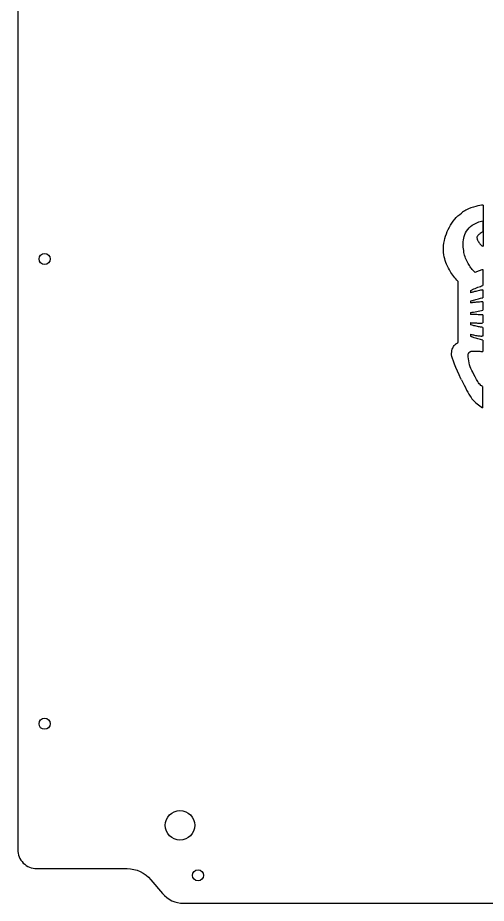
# Model space of a CAD drawing. Extents: x -178 to 178, y -194 to 194.
# Drawn here: x -178 to -42.9, y -193.5 to 62 of the extents above; entities that cross this region are included whole.
import ezdxf

# ---------------------------------------------------------------- set-up
doc = ezdxf.new("R2010")
doc.units = 0
doc.layers.get('0').update_dxf_attribs({"linetype": 'CONTINUOUS'})

msp = doc.modelspace()

# ---------------------------------------------------------------- linework, layer by layer
for p, q in [((-43.77, 7.96), (-43.8, -3.92)), ((-43.79, 0.31), (-43.79, 3.45)), ((-43.82, -10.66), (-43.83, -15.25)), ((-50.98, -31.73), (-50.98, -14.12)), ((-47.4, -16.73), (-47.4, -17.38)), ((-43.83, -16.52), (-43.84, -18.78)), ((-47.4, -19.76), (-47.4, -20.3)), ((-43.84, -19.95), (-43.85, -22.41)), ((-47.4, -23.06), (-47.4, -23.59)), ((-43.85, -23.72), (-43.86, -26.07)), ((-47.42, -25.97), (-47.42, -26.57)), ((-43.86, -27.37), (-43.87, -29.87)), ((-47.44, -29.33), (-47.44, -29.89)), ((-43.87, -29.87), (-44.14, -29.87)), ((-43.87, -30.99), (-43.88, -34.28)), ((-43.91, -44.37), (-43.93, -50.54)), ((-43.93, -50.54), (-43.92, -50.55)), ((-43.93, -50.54), (-43.92, -50.55)), ((-43.92, -50.55), (-43.92, -50.55))]:
    msp.add_line(p, q)
msp.add_lwpolyline([(137.04, 186.71, -0.221695), (130.15, 183.5), (-130.15, 183.5, -0.221695), (-137.04, 186.71), (-140.34, 190.64, 0.221695), (-146.46, 193.5), (-172.5, 193.5, 0.414214), (-178, 188), (-178, -178, 0.414214), (-172.5, -183.5), (-146.46, -183.5, -0.221695), (-139.57, -186.71), (-136.27, -190.64, 0.221695), (-130.15, -193.5), (130.15, -193.5, 0.221695), (136.27, -190.64), (139.57, -186.71, -0.221695), (146.46, -183.5), (172.5, -183.5, 0.414214), (178, -178), (178, 188, 0.414214), (172.5, 193.5), (146.46, 193.5, 0.221695), (140.34, 190.64)], format="xyb", close=True)
for centre, radius in [((-170.25, -7.6), 1.6), ((-170.25, -141.7), 1.6), ((-131.2, -171), 4.25), ((-126, -185.45), 1.6)]:
    msp.add_circle(centre, radius)
for points, knots in [([(-43.77, 7.96), (-44.79, 7.85), (-46.73, 7.56), (-49.19, 6.21), (-49.6, 5.94), (-50, 5.65)], [-1.6702239, -1.6702239, -1.6702239, -1.6702239, -0.9766118, -0.9766118, -0.8272975, -0.8272975, -0.8272975, -0.8272975]), ([(-54.58, -0.98), (-54.01, 0.78), (-53.17, 2.44), (-51.37, 4.53), (-50.72, 5.13), (-50, 5.65)], [0, 0, 0, 0, 0.5568711, 0.5568711, 0.8272975, 0.8272975, 0.8272975, 0.8272975]), ([(-49.29, -5.7), (-49.54, -4.37), (-49.64, -2.94), (-49.21, -0.88), (-48.95, -0.18), (-48.11, 1.13), (-47.56, 1.68), (-45.98, 2.77), (-44.89, 3.18), (-43.79, 3.45)], [-1.208968, -1.208968, -1.208968, -1.208968, -0.802347, -0.802347, -0.575751, -0.575751, -0.339008, -0.339008, 0, 0, 0, 0]), ([(-43.81, 0.3), (-43.91, 0.24), (-44, 0.19), (-44.17, 0.07), (-44.26, 0.01), (-44.34, -0.05)], [-0.06415143, -0.06415143, -0.06415143, -0.06415143, -0.03143369, -0.03143369, 0, 0, 0, 0]), ([(-43.79, 0.31), (-43.79, 0.31), (-43.8, 0.31), (-43.81, 0.31), (-43.81, 0.31), (-43.81, 0.3), (-43.81, 0.3), (-43.81, 0.3)], [-0.002328543, -0.002328543, -0.002328543, -0.002328543, -0.001327904, -0.001327904, -0.000456398, -0.000456398, 0, 0, 0, 0]), ([(-55.08, -6.42), (-55.23, -5.51), (-55.25, -4.6), (-55.07, -2.76), (-54.87, -1.86), (-54.58, -0.98)], [0, 0, 0, 0, 0.2760847, 0.2760847, 0.5532369, 0.5532369, 0.5532369, 0.5532369]), ([(-45.2, -0.74), (-45.28, -0.81), (-45.35, -0.9), (-45.46, -1.05), (-45.5, -1.12), (-45.54, -1.23), (-45.55, -1.27), (-45.55, -1.31)], [-0.06715056, -0.06715056, -0.06715056, -0.06715056, -0.03483238, -0.03483238, -0.01237983, -0.01237983, 0, 0, 0, 0]), ([(-45.55, -1.31), (-45.55, -1.44), (-45.53, -1.57), (-45.47, -1.85), (-45.42, -2), (-45.36, -2.14)], [-0.08443318, -0.08443318, -0.08443318, -0.08443318, -0.04581106, -0.04581106, 0, 0, 0, 0]), ([(-45.36, -2.14), (-45.3, -2.29), (-45.23, -2.45), (-45.06, -2.75), (-44.96, -2.9), (-44.86, -3.04)], [-0.1034636, -0.1034636, -0.1034636, -0.1034636, -0.0526434, -0.0526434, 0, 0, 0, 0]), ([(-44.34, -0.05), (-44.5, -0.16), (-44.67, -0.28), (-44.95, -0.51), (-45.09, -0.62), (-45.2, -0.74)], [-0.1083974, -0.1083974, -0.1083974, -0.1083974, -0.0491646, -0.0491646, 0, 0, 0, 0]), ([(-44.86, -3.04), (-44.75, -3.18), (-44.64, -3.31), (-44.39, -3.55), (-44.26, -3.66), (-44.12, -3.76)], [-0.1033388, -0.1033388, -0.1033388, -0.1033388, -0.0509682, -0.0509682, 0, 0, 0, 0]), ([(-44.12, -3.76), (-44.07, -3.79), (-44.02, -3.82), (-43.91, -3.87), (-43.86, -3.9), (-43.8, -3.92)], [-0.03548629, -0.03548629, -0.03548629, -0.03548629, -0.01769736, -0.01769736, 0, 0, 0, 0]), ([(-53.51, -10.73), (-53.9, -10.04), (-54.24, -9.32), (-54.77, -7.88), (-54.96, -7.15), (-55.08, -6.42)], [0, 0, 0, 0, 0.2372568, 0.2372568, 0.4619017, 0.4619017, 0.4619017, 0.4619017]), ([(-48.11, -8.86), (-48.39, -8.38), (-48.63, -7.89), (-49.03, -6.83), (-49.19, -6.27), (-49.29, -5.7)], [-0.3391138, -0.3391138, -0.3391138, -0.3391138, -0.1739502, -0.1739502, 0, 0, 0, 0]), ([(-46.46, -11.15), (-46.75, -10.82), (-47.02, -10.48), (-47.58, -9.72), (-47.86, -9.3), (-48.11, -8.86)], [-0.2828241, -0.2828241, -0.2828241, -0.2828241, -0.151666, -0.151666, 0, 0, 0, 0]), ([(-51.36, -13.72), (-51.77, -13.25), (-52.16, -12.76), (-52.88, -11.76), (-53.21, -11.25), (-53.51, -10.73)], [0, 0, 0, 0, 0.1877485, 0.1877485, 0.3689408, 0.3689408, 0.3689408, 0.3689408]), ([(-46.12, -11.51), (-46.18, -11.45), (-46.23, -11.39), (-46.34, -11.28), (-46.4, -11.21), (-46.46, -11.15)], [-0.04948998, -0.04948998, -0.04948998, -0.04948998, -0.02575389, -0.02575389, 0, 0, 0, 0]), ([(-44.13, -10.74), (-44.49, -10.84), (-44.84, -10.96), (-45.5, -11.22), (-45.82, -11.36), (-46.12, -11.51)], [-0.2137423, -0.2137423, -0.2137423, -0.2137423, -0.10201, -0.10201, 0, 0, 0, 0]), ([(-43.82, -10.66), (-43.87, -10.68), (-43.92, -10.69), (-44.03, -10.71), (-44.08, -10.73), (-44.13, -10.74)], [-0.03157829, -0.03157829, -0.03157829, -0.03157829, -0.01586847, -0.01586847, 0, 0, 0, 0]), ([(-50.98, -14.12), (-51.05, -14.06), (-51.11, -13.99), (-51.23, -13.86), (-51.29, -13.79), (-51.36, -13.72)], [0, 0, 0, 0, 0.02722165, 0.02722165, 0.05492457, 0.05492457, 0.05492457, 0.05492457]), ([(-46.8, -16.42), (-46.3, -16.18), (-45.78, -15.96), (-44.79, -15.58), (-44.31, -15.41), (-43.83, -15.25)], [-0.3166198, -0.3166198, -0.3166198, -0.3166198, -0.1504499, -0.1504499, 0, 0, 0, 0]), ([(-47.4, -16.73), (-47.3, -16.68), (-47.2, -16.62), (-47, -16.52), (-46.9, -16.47), (-46.8, -16.42)], [-0.06707264, -0.06707264, -0.06707264, -0.06707264, -0.03355453, -0.03355453, 0, 0, 0, 0]), ([(-46.62, -17.13), (-46.75, -17.16), (-46.88, -17.2), (-47.14, -17.29), (-47.27, -17.33), (-47.4, -17.38)], [-0.08213786, -0.08213786, -0.08213786, -0.08213786, -0.04090124, -0.04090124, 0, 0, 0, 0]), ([(-43.83, -16.52), (-44.29, -16.59), (-44.74, -16.68), (-45.66, -16.87), (-46.15, -16.99), (-46.62, -17.13)], [-0.2841582, -0.2841582, -0.2841582, -0.2841582, -0.1474088, -0.1474088, 0, 0, 0, 0]), ([(-47.4, -19.76), (-47.25, -19.71), (-47.11, -19.66), (-46.82, -19.57), (-46.68, -19.53), (-46.53, -19.49)], [-0.09070318, -0.09070318, -0.09070318, -0.09070318, -0.045629, -0.045629, 0, 0, 0, 0]), ([(-46.43, -20.17), (-46.59, -20.19), (-46.76, -20.21), (-47.08, -20.25), (-47.24, -20.28), (-47.4, -20.3)], [-0.09776561, -0.09776561, -0.09776561, -0.09776561, -0.04833464, -0.04833464, 0, 0, 0, 0]), ([(-46.53, -19.49), (-46.07, -19.35), (-45.6, -19.22), (-44.71, -18.99), (-44.28, -18.88), (-43.84, -18.78)], [-0.2786138, -0.2786138, -0.2786138, -0.2786138, -0.1336651, -0.1336651, 0, 0, 0, 0]), ([(-43.84, -19.95), (-44.27, -19.98), (-44.67, -20.01), (-45.54, -20.08), (-45.99, -20.12), (-46.43, -20.17)], [-0.2589283, -0.2589283, -0.2589283, -0.2589283, -0.1336517, -0.1336517, 0, 0, 0, 0]), ([(-47.4, -23.06), (-46.86, -22.96), (-46.2, -22.84), (-45.04, -22.62), (-44.41, -22.51), (-43.85, -22.41)], [-0.3568317, -0.3568317, -0.3568317, -0.3568317, -0.1708508, -0.1708508, 0, 0, 0, 0]), ([(-43.85, -23.72), (-44.42, -23.7), (-45.04, -23.68), (-46.19, -23.64), (-46.8, -23.61), (-47.4, -23.59)], [-0.3493632, -0.3493632, -0.3493632, -0.3493632, -0.1797003, -0.1797003, 0, 0, 0, 0]), ([(-47.42, -25.97), (-47.24, -25.99), (-47.07, -26), (-46.72, -26.03), (-46.54, -26.04), (-46.36, -26.05)], [-0.1061242, -0.1061242, -0.1061242, -0.1061242, -0.0537325, -0.0537325, 0, 0, 0, 0]), ([(-46.43, -26.85), (-46.59, -26.8), (-46.76, -26.76), (-47.09, -26.67), (-47.25, -26.62), (-47.42, -26.57)], [-0.1043797, -0.1043797, -0.1043797, -0.1043797, -0.0517901, -0.0517901, 0, 0, 0, 0]), ([(-43.86, -27.37), (-44.28, -27.3), (-44.69, -27.23), (-45.54, -27.06), (-45.99, -26.96), (-46.43, -26.85)], [-0.2606301, -0.2606301, -0.2606301, -0.2606301, -0.1347764, -0.1347764, 0, 0, 0, 0]), ([(-46.36, -26.05), (-45.93, -26.07), (-45.5, -26.07), (-44.67, -26.08), (-44.27, -26.07), (-43.86, -26.07)], [-0.2518437, -0.2518437, -0.2518437, -0.2518437, -0.1223064, -0.1223064, 0, 0, 0, 0]), ([(-47.44, -29.33), (-47.29, -29.36), (-47.14, -29.4), (-46.85, -29.47), (-46.71, -29.5), (-46.56, -29.53)], [-0.09036183, -0.09036183, -0.09036183, -0.09036183, -0.04536928, -0.04536928, 0, 0, 0, 0]), ([(-46.71, -30.19), (-46.83, -30.14), (-46.95, -30.09), (-47.19, -30), (-47.31, -29.95), (-47.44, -29.89)], [-0.07865536, -0.07865536, -0.07865536, -0.07865536, -0.03929958, -0.03929958, 0, 0, 0, 0]), ([(-43.87, -30.99), (-44.33, -30.89), (-44.79, -30.78), (-45.74, -30.52), (-46.23, -30.36), (-46.71, -30.19)], [-0.2934677, -0.2934677, -0.2934677, -0.2934677, -0.1523665, -0.1523665, 0, 0, 0, 0]), ([(-46.56, -29.53), (-46.15, -29.61), (-45.73, -29.68), (-44.93, -29.79), (-44.53, -29.83), (-44.14, -29.87)], [-0.2443043, -0.2443043, -0.2443043, -0.2443043, -0.1191447, -0.1191447, 0, 0, 0, 0]), ([(-52.84, -35.29), (-52.88, -34.71), (-52.84, -34.12), (-52.53, -33.21), (-52.35, -32.87), (-51.88, -32.32), (-51.65, -32.14), (-51.25, -31.87), (-51.08, -31.78), (-50.98, -31.73)], [0, 0, 0, 0, 0.1740463, 0.1740463, 0.2898761, 0.2898761, 0.3913365, 0.3913365, 0.4949286, 0.4949286, 0.4949286, 0.4949286]), ([(-50, -42.46), (-50.05, -42.35), (-50.1, -42.24), (-51.53, -39.2), (-52.79, -36.15), (-52.84, -35.29)], [0.3849987, 0.3849987, 0.3849987, 0.3849987, 0.4010009, 0.4010009, 0.8466738, 0.8466738, 0.8466738, 0.8466738]), ([(-48.06, -35.19), (-48.06, -35.13), (-48.05, -35.07), (-48.02, -34.95), (-48, -34.89), (-47.98, -34.84)], [-0.03678698, -0.03678698, -0.03678698, -0.03678698, -0.01824706, -0.01824706, 0, 0, 0, 0]), ([(-47.05, -39.73), (-47.37, -39.05), (-47.62, -38.33), (-47.98, -36.81), (-48.06, -36), (-48.06, -35.19)], [-0.4702376, -0.4702376, -0.4702376, -0.4702376, -0.2426716, -0.2426716, 0, 0, 0, 0]), ([(-47.98, -34.84), (-47.95, -34.78), (-47.92, -34.73), (-47.84, -34.62), (-47.8, -34.58), (-47.76, -34.53)], [-0.03804382, -0.03804382, -0.03804382, -0.03804382, -0.01916761, -0.01916761, 0, 0, 0, 0]), ([(-47.76, -34.53), (-47.71, -34.49), (-47.66, -34.45), (-47.56, -34.38), (-47.5, -34.35), (-47.45, -34.32)], [-0.037359, -0.037359, -0.037359, -0.037359, -0.01851008, -0.01851008, 0, 0, 0, 0]), ([(-47.45, -34.32), (-47.39, -34.29), (-47.33, -34.27), (-47.21, -34.24), (-47.14, -34.23), (-47.08, -34.23)], [-0.03860202, -0.03860202, -0.03860202, -0.03860202, -0.01901891, -0.01901891, 0, 0, 0, 0]), ([(-47.08, -34.23), (-47.02, -34.22), (-46.95, -34.22), (-46.83, -34.22), (-46.76, -34.21), (-46.7, -34.21)], [-0.03811918, -0.03811918, -0.03811918, -0.03811918, -0.01918722, -0.01918722, 0, 0, 0, 0]), ([(-46.7, -34.21), (-46.63, -34.21), (-46.57, -34.21), (-46.44, -34.2), (-46.38, -34.2), (-46.32, -34.2)], [-0.03809389, -0.03809389, -0.03809389, -0.03809389, -0.0191708, -0.0191708, 0, 0, 0, 0]), ([(-46.32, -34.2), (-46.26, -34.2), (-46.22, -34.2), (-46.1, -34.19), (-46.05, -34.19), (-46, -34.19)], [-0.03275637, -0.03275637, -0.03275637, -0.03275637, -0.01585588, -0.01585588, 0, 0, 0, 0]), ([(-46, -34.19), (-45.65, -34.2), (-45.29, -34.21), (-44.59, -34.24), (-44.24, -34.26), (-43.88, -34.28)], [-0.212059, -0.212059, -0.212059, -0.212059, -0.1060219, -0.1060219, 0, 0, 0, 0]), ([(-43.98, -44.35), (-44.14, -44.28), (-44.29, -44.17), (-44.58, -43.92), (-44.73, -43.76), (-45.18, -43.23), (-45.47, -42.77), (-46.25, -41.43), (-46.72, -40.41), (-47.05, -39.73)], [-0.4086142, -0.4086142, -0.4086142, -0.4086142, -0.3720124, -0.3720124, -0.3281149, -0.3281149, -0.2257469, -0.2257469, 0, 0, 0, 0]), ([(-50, -42.46), (-49, -44.55), (-47.96, -46.54), (-47.11, -47.82), (-46.93, -48.07), (-46.78, -48.23)], [-0.3849987, -0.3849987, -0.3849987, -0.3849987, -0.0663475, -0.0663475, 0, 0, 0, 0]), ([(-43.91, -44.37), (-43.92, -44.37), (-43.93, -44.36), (-43.96, -44.36), (-43.97, -44.35), (-43.98, -44.35)], [-0.007670913, -0.007670913, -0.007670913, -0.007670913, -0.003981157, -0.003981157, 0, 0, 0, 0]), ([(-46.78, -48.23), (-46.38, -48.62), (-45.93, -49.01), (-45, -49.77), (-44.46, -50.17), (-43.93, -50.54)], [-0.3626968, -0.3626968, -0.3626968, -0.3626968, -0.194613, -0.194613, 0, 0, 0, 0])]:
    msp.add_open_spline(points, degree=3, knots=knots)

doc.saveas('drawing.dxf')
